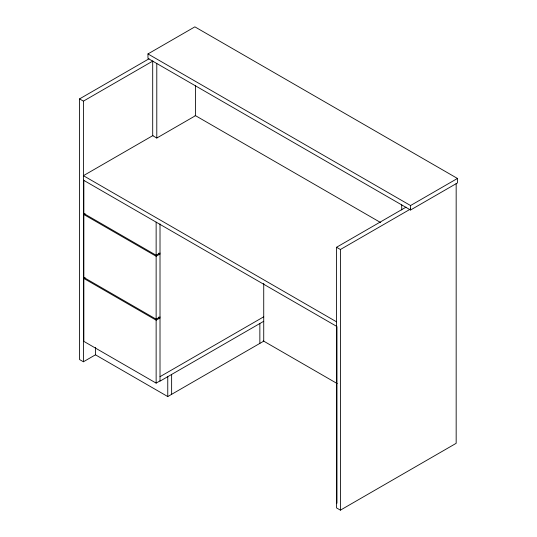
<?xml version="1.0" encoding="UTF-8"?>
<svg xmlns="http://www.w3.org/2000/svg" width="537" height="537" viewBox="0 0 537 537"><rect width="100%" height="100%" fill="white"/><g stroke="black" fill="none" stroke-linecap="round" stroke-linejoin="round"><path stroke-width="0.81" d="M147.964 53.935L194.871 26.85L457.457 178.452L457.457 182.922L410.55 210.007L147.964 58.405L147.964 53.935L410.55 205.537L457.457 178.452M95.714 354.675L83.416 361.777L79.543 359.542L79.543 98.902L148.997 58.801M79.543 98.902L83.416 101.137L152.87 61.037M153.011 135.499L83.416 175.68L336.531 321.817M152.696 61.137L152.696 135.673L156.791 138.036L195.522 115.677L195.522 85.524M160.013 316.951L156.139 319.186L83.846 277.448L83.846 214.511L85.135 213.766M160.013 380.881L156.139 383.116L83.846 341.378L83.846 278.441L85.135 277.696M83.846 180.398L83.846 213.518L156.139 255.256L160.013 253.021M83.846 214.511L156.139 256.25L160.013 254.014L158.569 253.182M83.846 278.441L156.139 320.18L160.013 317.944L158.569 317.112M456.168 183.513L456.168 443.314L340.404 510.15L336.531 507.915L336.531 247.275L405.992 207.175M336.531 247.275L340.404 249.51L410.59 208.994M160.013 376.685L263.727 316.803M263.727 321.28L160.013 381.156L160.013 223.882M95.465 347.365L95.465 354.823L167.759 396.561L263.727 341.156L263.727 283.408M195.059 115.408L380.726 222.607M83.416 180.15L336.531 326.288M263.231 340.867L337.209 383.579M410.55 205.537L410.55 210.007M401.73 204.912L401.73 209.94M340.404 249.51L340.404 510.15M336.961 326.59L336.961 503.196M259.854 323.516L259.854 343.391M171.632 374.45L171.632 394.326M167.759 376.685L167.759 396.561M156.791 63.5L156.791 138.036M156.139 222.143L156.139 255.256M156.139 256.25L156.139 319.186M156.139 320.18L156.139 383.116M83.416 101.137L83.416 361.777"/></g></svg>
